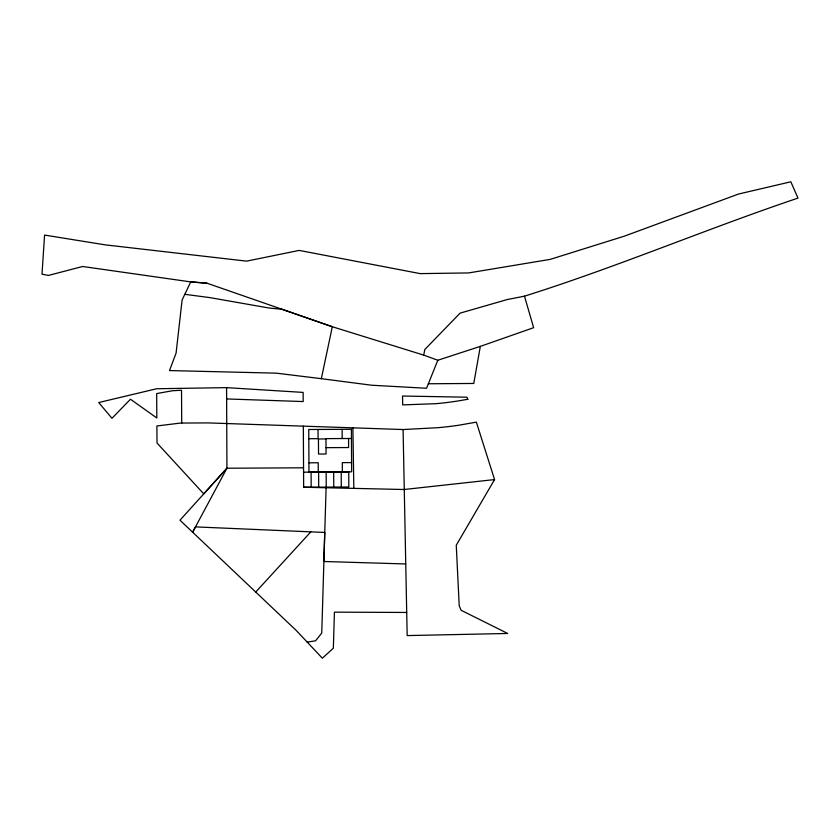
<?xml version="1.0" encoding="UTF-8"?>
<svg xmlns="http://www.w3.org/2000/svg" width="840" height="840" viewBox="0 0 840 840"><rect width="100%" height="100%" fill="white"/><g stroke="black" fill="none" stroke-linecap="round" stroke-linejoin="round"><path stroke-width="1.26" d="M326.109 487.757L323.883 561.498L405.657 563.955M480.333 346.374L437.808 360.255L423.707 355.11L424.82 349.503L460.089 313.131L507.286 299.534L524.475 296.173L533.642 327.684L480.333 346.374L473.771 383.46L428.358 383.764M206.892 283.185L190.743 281.894L182.102 300.006L176.075 353.157L169.481 370.566L276.329 373.159L321.342 378.683L332.315 326.739L206.882 283.164L190.743 281.904L82.635 266.49L48.395 275.436L42 274.166L44.583 235.074L105.158 244.85L246.614 261.146L299.187 250.404L420.2 273.619L468.678 272.927L550.148 259.382L624.383 236.156L738.486 194.05L790.828 181.797L798 198.093C706.178 229.026 616.917 267.089 524.475 296.173M437.808 360.255L426.562 388.258L371.637 385.224L321.342 378.683M303.544 467.806L226.936 468.227L192.644 532.192L195.5 526.89L324.765 532.455L321.752 633.024L315.599 640.794L307.23 642.117L296.121 630.347L179.97 520.202L226.936 468.227L226.579 387.639L156.681 388.742L98.711 402.538L111.962 418.299L130.483 399.231L156.828 417.995L156.681 393.572L172.463 390.747L181.524 390.233L181.713 423.056M494.56 479.577L456.257 545.244L459.218 605.84L461.129 610.292L507.696 633.465L407.169 635.586L403.084 429.544L437.829 427.697A346.868 346.868 0 0 0 459.007 425.187L476.364 422.142L494.56 479.577L404.082 489.51L303.649 487.242L303.324 426.163M226.936 468.227L203.763 493.868L157.017 443.026L156.891 425.975L180.537 423.056L208.184 422.909L403.084 429.544M255.822 591.948L310.832 531.856M308.805 438.721L318.087 438.669L318.034 429.461M351.456 438.491L325.973 438.627L326.056 453.999L318.528 454.041L318.444 438.984L325.973 438.942M326.025 447.668L348.611 447.542L348.558 438.512M308.942 462.819L318.213 462.767L318.266 471.975M351.582 462.588L342.31 462.63L342.353 471.849M303.566 472.185L348.737 471.944L348.82 487.001L303.649 487.242M406.675 612.454L334.425 612.15L333.344 648.239L322.35 658.203L307.23 642.117M226.632 398.937L303.188 401.562L303.135 392.406L226.579 387.639M184.81 294.315L209.927 297.623L269.315 308.07L281.904 309.246L332.315 326.739L423.707 355.11M352.884 427.822L353.84 488.376M342.132 429.324L342.174 438.543M341.208 471.986L341.292 487.043M333.68 472.028L333.764 487.084M326.151 472.07L326.235 487.127M318.623 472.112L318.707 487.169M311.094 472.143L311.178 487.211M467.828 399.252L459.375 400.743A325.217 325.217 0 0 1 435.729 403.694L402.675 404.891L402.528 396.029L466.967 397.205L467.828 399.252M351.404 429.282L308.763 429.503L308.983 472.028L351.635 471.796L351.404 429.282"/></g></svg>
